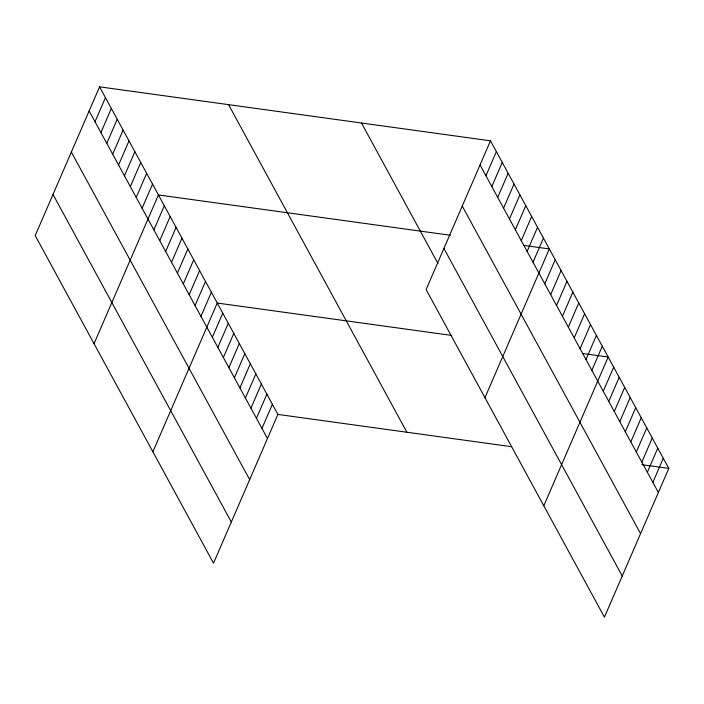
<?xml version="1.0" encoding="UTF-8"?>
<svg xmlns="http://www.w3.org/2000/svg" width="704" height="704" viewBox="0 0 704 704"><rect width="100%" height="100%" fill="white"/><g stroke="black" fill="none" stroke-linecap="round" stroke-linejoin="round"><path stroke-width="1.06" d="M99.572 86.838L35.2 235.594L213.514 563.182L277.895 414.418L99.572 86.838L490.486 140.818L668.8 468.406L604.428 617.162L426.105 289.582L490.486 140.818M95.022 121.748L105.459 97.645M100.91 132.563L111.338 108.46M106.797 143.37L117.225 119.266M112.684 154.185L123.112 130.082M118.562 164.991L128.999 140.888M124.45 175.806L134.878 151.694M130.337 186.613L140.765 162.51M136.215 197.428L146.652 173.316M142.102 208.234L152.53 184.131M94.046 343.693L158.418 194.938L450.428 235.268M153.868 229.856L164.305 205.753M159.755 240.662L170.183 216.559M165.642 251.478L176.07 227.374M171.521 262.284L181.958 238.181M177.408 273.099L187.845 248.987M183.295 283.906L193.723 259.802M189.182 294.721L199.61 270.609M195.061 305.527L205.498 281.424M200.948 316.334L211.376 292.23M152.891 451.801L217.263 303.046L451.132 335.342M212.344 337.269L222.772 313.166M217.853 347.398L228.29 323.294M223.37 357.526L233.798 333.414M228.879 367.646L239.307 343.543M234.388 377.775L244.825 353.672M239.906 387.895L250.334 363.792M245.414 398.024L255.842 373.921M250.923 408.153L261.36 384.05M256.441 418.273L266.869 394.17M261.95 428.402L272.378 404.298M485.936 175.736L496.364 151.633M491.823 186.551L502.251 162.439M497.702 197.358L508.138 173.254M503.589 208.164L514.017 184.061M509.476 218.979L519.904 194.876M515.354 229.786L525.791 205.682M521.242 240.601L531.67 216.498M527.129 251.407L537.557 227.304M533.007 262.222L543.444 238.11M484.95 397.681L549.322 248.926L523.53 245.362M544.782 283.844L555.21 259.732M550.669 294.65L561.097 270.547M556.547 305.457L566.984 281.354M562.434 316.272L572.862 292.169M568.322 327.078L578.75 302.975M574.2 337.894L584.637 313.79M580.087 348.7L590.515 324.597M585.974 359.515L596.402 335.403M591.853 370.322L602.29 346.218M543.796 505.78L608.168 357.025L582.375 353.461M603.249 391.257L613.686 367.154M608.766 401.386L619.194 377.282M614.275 411.506L624.703 387.402M619.784 421.634L630.221 397.531M625.302 431.763L635.73 407.651M630.81 441.883L641.238 417.78M636.319 452.012L646.756 427.909M641.837 462.132L652.265 438.029M647.346 472.261L657.774 448.158M652.854 482.39L663.291 458.278M277.895 414.418L511.764 446.723M641.925 464.693L668.8 468.406M480.049 164.93L658.372 492.51M462.246 206.061L640.57 533.65M443.907 248.442L622.23 576.03M361.478 123.006L437.976 263.542M228.571 104.65L406.894 432.238M89.144 110.942L267.458 438.53M71.342 152.073L249.656 479.662M53.002 194.462L231.317 522.042"/></g></svg>
